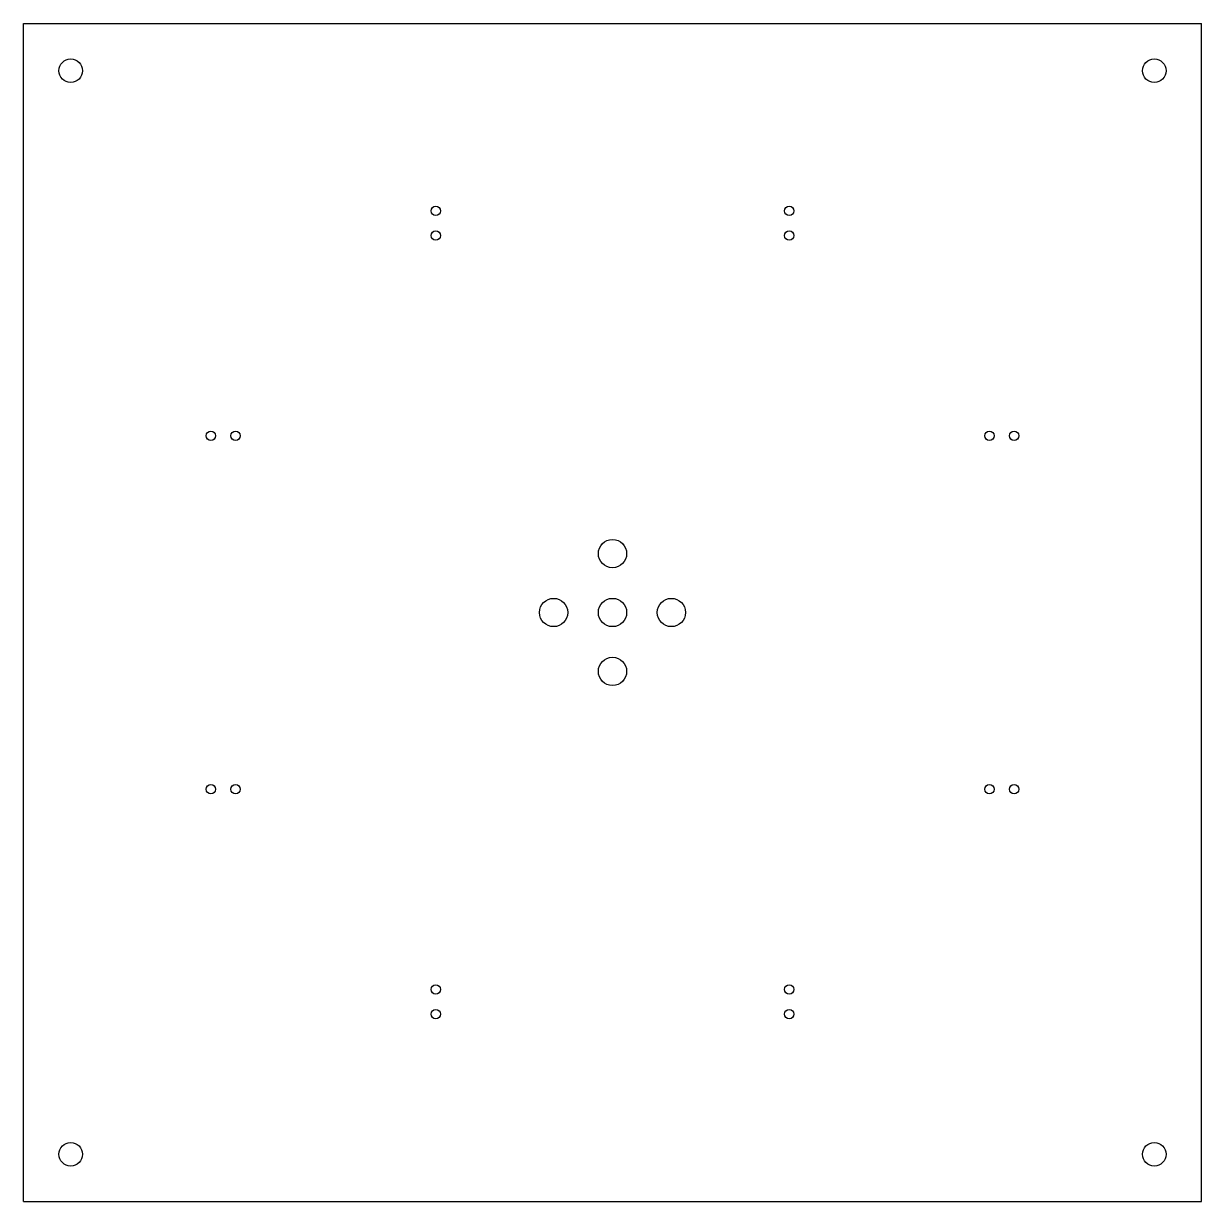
# Model space of a CAD drawing. Header units: millimetres. Extents: x -125 to 125, y -125 to 125.
import ezdxf

# ---------------------------------------------------------------- set-up
doc = ezdxf.new("R2010")
doc.units = ezdxf.units.MM

msp = doc.modelspace()

# ---------------------------------------------------------------- linework, layer by layer
at = {"color": 7, "linetype": 'Continuous'}
for p, q in [((-125, -125), (-125, 125)), ((-125, 125), (125, 125)), ((125, -125), (125, 125)), ((-125, -125), (125, -125))]:
    msp.add_line(p, q, dxfattribs=at)
for centre, radius in [((115, 115), 2.5), ((-115, 115), 2.5), ((-37.5, 85.23), 1), ((37.5, 85.23), 1), ((-37.5, 80), 1), ((37.5, 80), 1), ((-85.23, 37.5), 1), ((-80, 37.5), 1), ((80, 37.5), 1), ((85.23, 37.5), 1), ((0, 12.5), 3), ((-12.5, 0), 3), ((0, 0), 3), ((12.5, 0), 3), ((0, -12.5), 3), ((-85.23, -37.5), 1), ((-80, -37.5), 1), ((80, -37.5), 1), ((85.23, -37.5), 1), ((-37.5, -80), 1), ((37.5, -80), 1), ((-37.5, -85.23), 1), ((37.5, -85.23), 1), ((-115, -115), 2.5), ((115, -115), 2.5)]:
    msp.add_circle(centre, radius, dxfattribs=at)

doc.saveas('drawing.dxf')
